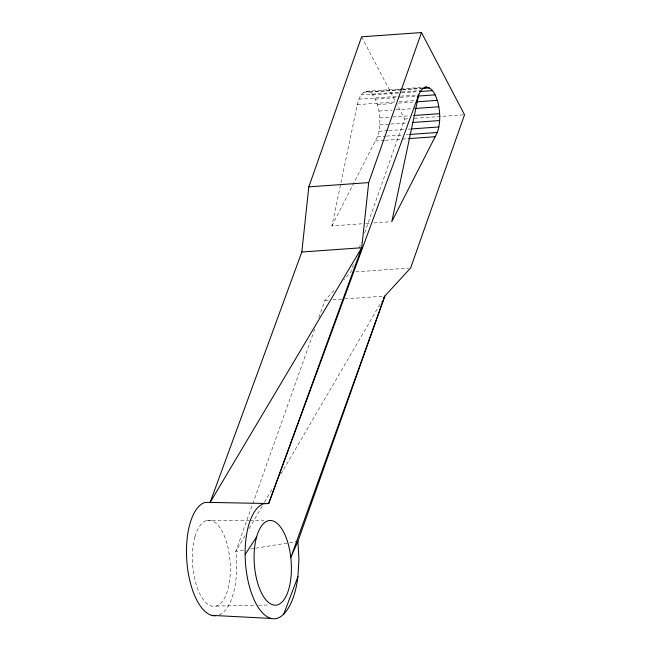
<?xml version="1.0" encoding="UTF-8"?>
<svg xmlns="http://www.w3.org/2000/svg" width="651" height="651" viewBox="0 0 651 651"><rect width="100%" height="100%" fill="white"/><g stroke="black" fill="none" stroke-linecap="round" stroke-linejoin="round"><path stroke-width="0.49" stroke-dasharray="3.25 2.44" d="M331.896 225.921L377.466 136.751C380.908 126.392 380.371 115.04 377.458 104.624C375.481 99.334 372.966 92.361 366.619 91.327L363.657 92.239L361.012 94.9L358.847 99.131L357.318 104.648L331.896 225.921L364.829 223.578M353.46 264.566L350.759 272.224L343.964 279.629M359.181 248.291L361.207 242.546M364.576 232.968L404.662 119.019L397.167 104.721M314.718 329.113L235.8 551.43A57.076 24.836 85.9 0 1 218.866 615.081M318.803 317.615L324.93 300.363L335.127 289.256M245.02 535.635L235.8 551.43L243.816 550.128M249.113 528.612L262.426 505.803M264.477 502.287L272.671 488.25M280.858 474.213L381.738 301.364M250.822 548.988L254.834 548.337M255.835 548.175L296.905 541.502M366.619 91.327L421.506 87.413M363.657 92.239L401.586 89.537M402.578 89.464L423.541 87.966M369.678 92.23L401.61 89.952M402.611 89.887L421.571 88.536M361.012 94.9L400.926 92.051M401.927 91.986L420.888 90.635M372.632 94.883L400.577 92.898M401.577 92.824L418.544 91.612M358.847 99.131L399.763 96.218M400.764 96.145L418.723 94.867M375.285 99.115L399.242 97.406M400.235 97.333L416.209 96.193M357.318 104.648L395.238 101.947M399.234 101.662L417.193 100.376M377.458 104.624L394.425 103.411M398.412 103.127L414.378 101.987M378.988 111.044L391.967 110.117M395.954 109.832L411.92 108.693M379.785 117.929L391.764 117.074M392.756 117.001L409.723 115.797M404.662 119.019L408.649 118.734M414.638 118.311L464.537 114.755M379.785 124.821L389.77 124.105M390.763 124.032L408.73 122.754M378.996 131.233L387.98 130.599M388.981 130.525L403.945 129.459M407.941 129.175L409.935 129.036M377.466 136.751L385.457 136.181M386.45 136.108L402.416 134.977M406.411 134.692L408.405 134.545M375.31 140.982L384.285 140.347M385.286 140.274L407.241 138.712M365.829 223.505L369.817 223.22M373.812 222.935L390.779 221.722M355.755 271.874L408.649 268.106M324.93 300.363L328.918 300.078M332.913 299.794L343.891 299.012M344.884 298.939L384.806 296.099M216.173 606.073L254.362 605.308M258.382 605.227L269.433 605.007M206.538 520.515L248.861 520.735M249.87 520.735L263.98 520.808M361.598 36.814L395.295 101.149M194.95 536.839A43.202 18.798 85.9 0 0 211.25 606.008A43.202 18.798 85.9 0 0 227.858 547.027A43.202 18.798 85.9 0 0 194.95 536.839"/><path stroke-width="0.98" d="M418.723 94.867L391.78 221.657L437.35 132.487C440.792 122.119 440.255 110.776 437.334 100.352C435.364 95.062 432.842 88.097 426.495 87.063L423.541 87.966L420.888 90.635L418.723 94.867L268.684 503.54L263.533 503.768A57.963 25.218 85.9 0 0 247.266 577.014A57.963 25.218 85.9 0 0 283.795 613.966L297.922 576.688L298.947 559.315L297.906 541.339L384.806 296.099L410.643 267.96L464.537 114.755L421.474 32.55L361.598 36.814L308.81 186.87L301.828 252.01L210.127 502.417L205.041 502.426A57.076 24.836 85.9 0 0 187 563.172A57.076 24.836 85.9 0 0 215.326 615.83M421.474 32.55L368.686 182.606L361.712 247.746L268.684 503.54L210.127 502.417L361.712 247.746L301.828 252.01M297.906 541.339L290.794 557.565L384.806 296.099L383.781 297.849M245.134 554.522L256.632 536.872A42.421 18.456 85.9 0 1 288.954 546.873A42.421 18.456 85.9 0 1 272.639 604.779A42.421 18.456 85.9 0 1 256.632 536.872M424.501 87.201L426.495 87.063M422.572 88.463L429.554 87.966M419.545 91.547L432.516 90.619M417.201 96.128L435.169 94.843M416.38 101.849L437.334 100.352M414.915 108.481L438.872 106.772M413.719 115.512L439.661 113.665M412.718 122.469L439.669 120.549M410.936 128.963L438.88 126.969M409.406 134.472L437.35 132.487M408.242 138.639L435.185 136.718M308.81 186.87L368.686 182.606M211.583 615.358L271.125 618.45M297.922 576.688A68.998 30.019 85.9 0 1 283.795 613.966"/></g></svg>
